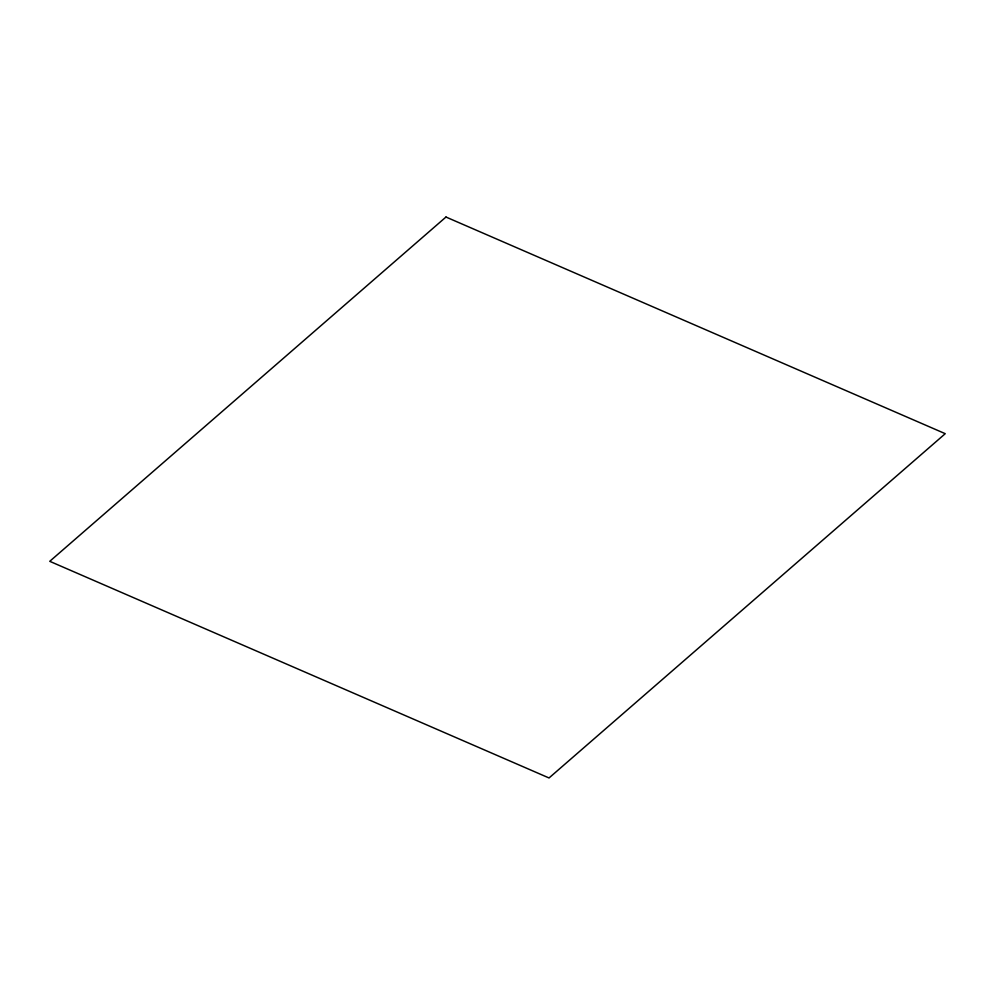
<?xml version="1.0" encoding="UTF-8"?>
<svg xmlns="http://www.w3.org/2000/svg" width="995" height="995" viewBox="0 0 995 995"><rect width="100%" height="100%" fill="white"/><g stroke="black" fill="none" stroke-linecap="round" stroke-linejoin="round"><path stroke-width="1.49" d="M445.971 217.034L49.75 561.317L549.029 777.966L945.25 433.683L445.971 217.034"/></g></svg>
